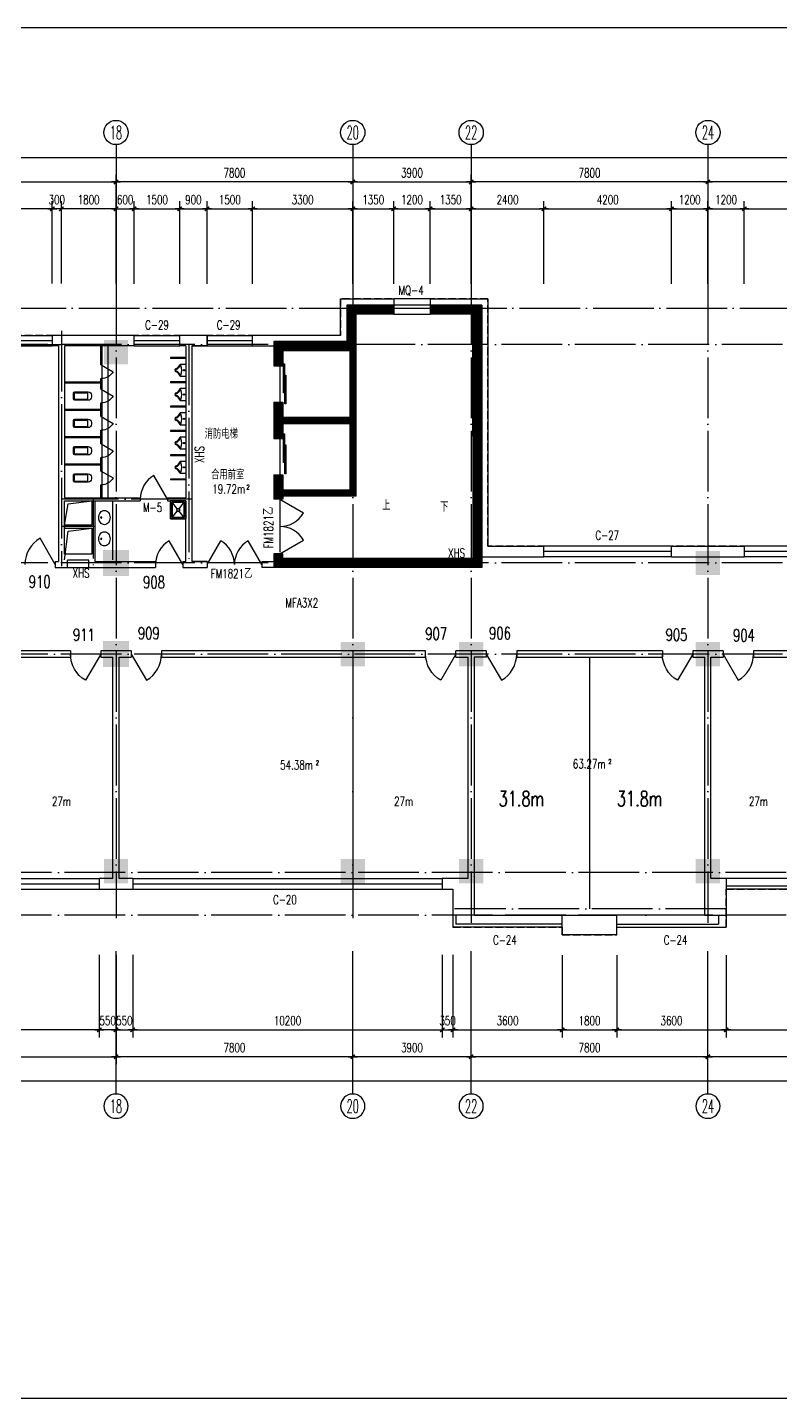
# Model space of a CAD drawing. Extents: x 816818 to 2098601, y 59070 to 390605.
# Drawn here: x 883718 to 908530, y 59070 to 104248 of the extents above; entities that cross this region are included whole.
import ezdxf
from ezdxf.enums import TextEntityAlignment as Align

# ---------------------------------------------------------------- set-up
doc = ezdxf.new("R2010")
doc.units = 0
doc.header["$LTSCALE"] = 1000
doc.header["$MEASUREMENT"] = 0
for name, pattern in [('CONTINOUS', [0]), ('DASH', [0.35, 0.25, -0.1]), ('DOTE', [2.42, 2, -0.2, 0.02, -0.2])]:
    doc.linetypes.add(name, pattern=pattern)
doc.layers.get('0').update_dxf_attribs({"linetype": 'CONTINUOUS'})
doc.layers.get('DEFPOINTS').update_dxf_attribs({"linetype": 'CONTINUOUS'})
for name, color, linetype in [('AXIS', 3, 'CONTINUOUS'), ('AXIS_TEXT', 7, 'CONTINUOUS'), ('COLUMN', 7, 'CONTINUOUS'), ('DOTE', 1, 'DOTE'), ('FILL', 21, 'CONTINUOUS'), ('LVTRY', 253, 'CONTINUOUS'), ('LVTRY_WINDOW', 7, 'CONTINUOUS'), ('MCB', 30, 'CONTINUOUS'), ('PUB_TEXT', 7, 'CONTINUOUS'), ('WALL', 255, 'CONTINUOUS'), ('WINDOW', 2, 'CONTINUOUS'), ('WINDOW_TEXT', 7, 'CONTINUOUS'), ('和面积', 6, 'DASH')]:
    doc.layers.add(name, color=color, linetype=linetype)
doc.styles.add('_HZTXT', font='romans.shx', dxfattribs={"width": 0.7, "bigfont": 'z.shx'})
doc.styles.add('COMPLEX', font='COMPLEX')
doc.styles.add('DIM_FONT', font='SIMPLEX.shx', dxfattribs={"width": 0.7})
doc.styles.add('SIMPLEX', font='SIMPLEX.SHX')
doc.styles.add('Z', font='romans', dxfattribs={"width": 0.8, "bigfont": 'z'})
doc.dimstyles.new('AXIS', dxfattribs={"dimtxt": 300, "dimasz": 1, "dimexe": 250, "dimexo": 300, "dimgap": 150, "dimtad": 1, "dimdec": 0, "dimzin": 0, "dimdsep": 46, "dimtxsty": 'DIM_FONT', "dimblk": '_DIMX', "dimcen": 2.5, "dimse1": 1, "dimse2": 1, "dimclrt": 7, "dimadec": 0, "dimazin": 0, "dimtfac": 1, "dimtdec": 0, "dimtix": 1, "dimtmove": 2, "dimatfit": 3, "dimldrblk": '_DIMX', "dimfxl": 1, "dimarcsym": 0})
doc.dimstyles.new('DIMA', dxfattribs={"dimtxt": 300, "dimasz": 1, "dimexe": 250, "dimexo": 300, "dimgap": 150, "dimtad": 1, "dimdec": 0, "dimzin": 0, "dimdsep": 46, "dimtxsty": 'DIM_FONT', "dimblk": '_DIMX', "dimcen": 2.5, "dimse1": 1, "dimclrt": 7, "dimadec": 0, "dimazin": 0, "dimtfac": 1, "dimtdec": 0, "dimtix": 1, "dimtmove": 2, "dimatfit": 3, "dimldrblk": '_DIMX', "dimfxl": 1, "dimarcsym": 0})
doc.dimstyles.new('DIMN', dxfattribs={"dimtxt": 300, "dimasz": 1, "dimexe": 250, "dimexo": 300, "dimgap": 150, "dimtad": 1, "dimdec": 0, "dimzin": 0, "dimdsep": 46, "dimtxsty": 'DIM_FONT', "dimblk": '_DIMX', "dimcen": 2.5, "dimclrt": 7, "dimadec": 0, "dimazin": 0, "dimtfac": 1, "dimtdec": 0, "dimtix": 1, "dimtmove": 2, "dimatfit": 3, "dimldrblk": '_DIMX', "dimfxl": 1, "dimarcsym": 0})

# ---------------------------------------------------------------- blocks, each defined once
blk = doc.blocks.new('_WBLK')
for p, q in [((-0.5, 0.5), (0.5, 0.5)), ((-0.5, 0), (0.5, 0)), ((-0.5, -0.5), (0.5, -0.5))]:
    blk.add_line(p, q)
at = {"layer": 'WINDOW_TEXT', "style": 'SIMPLEX', "flags": 9}
blk.add_attdef('A', text='', height=1, dxfattribs=at).set_placement((0, 1.5), align=Align.MIDDLE)
blk = doc.blocks.new('_DBLK')
blk.add_line((-0.5, 0), (0, -0.866))
blk.add_arc((-0.5, 0), 1, 300, 0)
at = {"layer": 'WINDOW_TEXT', "style": 'SIMPLEX', "flags": 9}
blk.add_attdef('A', text='', height=1, dxfattribs=at).set_placement((0, 1.5), align=Align.MIDDLE)
blk = doc.blocks.new('_AXISO')
blk.add_circle((0, 0), 0.5)
at = {"layer": 'AXIS_TEXT', "style": 'COMPLEX', "width": 1.041667}
blk.add_attdef('A', text='', height=0.56, dxfattribs=at).set_placement((-0.25, -0.28), (0.25, -0.28), align=Align.FIT)
blk = doc.blocks.new('_DIMX')
blk.add_line((-150, 0), (150, 0))
at = {"const_width": 50}
blk.add_lwpolyline([(-70, -70), (70, 70)], dxfattribs=at)
blk = doc.blocks.new('*D660')
at = {"layer": 'AXIS', "color": 0, "lineweight": -2}
blk.add_line((913935, 99156), (906137, 99156), dxfattribs=at)
at = {"layer": 'DEFPOINTS', "color": 0}
for p in [(906136, 99156), (906136, 95682), (913936, 95682)]:
    blk.add_point(p, dxfattribs=at)
at = {"layer": 'AXIS', "color": 0, "lineweight": -2, "rotation": 180}
blk.add_blockref('_DIMX', (906136, 99156), dxfattribs=at)
at = {"layer": 'AXIS', "color": 0, "lineweight": -2}
blk.add_blockref('_DIMX', (913936, 99156), dxfattribs=at)
at = {"layer": 'AXIS', "color": 7, "insert": (910036, 99456), "char_height": 300, "attachment_point": 5, "style": 'DIM_FONT'}
blk.add_mtext('7800', dxfattribs=at)
blk = doc.blocks.new('*D661')
at = {"layer": 'AXIS', "color": 0, "lineweight": -2}
blk.add_line((906135, 99156), (898337, 99156), dxfattribs=at)
at = {"layer": 'DEFPOINTS', "color": 0}
for p in [(898336, 99156), (898336, 95682), (906136, 95682)]:
    blk.add_point(p, dxfattribs=at)
at = {"layer": 'AXIS', "color": 0, "lineweight": -2, "rotation": 180}
blk.add_blockref('_DIMX', (898336, 99156), dxfattribs=at)
at = {"layer": 'AXIS', "color": 0, "lineweight": -2}
blk.add_blockref('_DIMX', (906136, 99156), dxfattribs=at)
at = {"layer": 'AXIS', "color": 7, "insert": (902236, 99456), "char_height": 300, "attachment_point": 5, "style": 'DIM_FONT'}
blk.add_mtext('7800', dxfattribs=at)
blk = doc.blocks.new('*D662')
at = {"layer": 'AXIS', "color": 0, "lineweight": -2}
blk.add_line((894435, 99156), (886637, 99156), dxfattribs=at)
at = {"layer": 'DEFPOINTS', "color": 0}
for p in [(886636, 99156), (886636, 95682), (894436, 95682)]:
    blk.add_point(p, dxfattribs=at)
at = {"layer": 'AXIS', "color": 0, "lineweight": -2, "rotation": 180}
blk.add_blockref('_DIMX', (886636, 99156), dxfattribs=at)
at = {"layer": 'AXIS', "color": 0, "lineweight": -2}
blk.add_blockref('_DIMX', (894436, 99156), dxfattribs=at)
at = {"layer": 'AXIS', "color": 7, "insert": (890536, 99456), "char_height": 300, "attachment_point": 5, "style": 'DIM_FONT'}
blk.add_mtext('7800', dxfattribs=at)
blk = doc.blocks.new('*D670')
at = {"layer": 'AXIS', "color": 0, "lineweight": -2}
for p, q in [((826086, 95982), (826086, 100206)), ((922585, 99956), (826087, 99956)), ((922586, 95982), (922586, 100206))]:
    blk.add_line(p, q, dxfattribs=at)
at = {"layer": 'DEFPOINTS', "color": 0}
for p in [(826086, 99956), (826086, 95682), (922586, 95682)]:
    blk.add_point(p, dxfattribs=at)
at = {"layer": 'AXIS', "color": 0, "lineweight": -2, "rotation": 180}
blk.add_blockref('_DIMX', (826086, 99956), dxfattribs=at)
at = {"layer": 'AXIS', "color": 0, "lineweight": -2}
blk.add_blockref('_DIMX', (922586, 99956), dxfattribs=at)
at = {"layer": 'AXIS', "color": 7, "insert": (874336, 100256), "char_height": 300, "attachment_point": 5, "style": 'DIM_FONT'}
blk.add_mtext('96500', dxfattribs=at)
blk = doc.blocks.new('*D690')
at = {"layer": 'AXIS', "color": 0, "lineweight": -2}
for p, q in [((884836, 95805), (884836, 98520)), ((886636, 95805), (886636, 98520)), ((886635, 98270), (884837, 98270))]:
    blk.add_line(p, q, dxfattribs=at)
at = {"layer": 'DEFPOINTS', "color": 0}
for p in [(884836, 98270), (884836, 95505), (886636, 95505)]:
    blk.add_point(p, dxfattribs=at)
at = {"layer": 'AXIS', "color": 0, "lineweight": -2, "rotation": 180}
blk.add_blockref('_DIMX', (884836, 98270), dxfattribs=at)
at = {"layer": 'AXIS', "color": 0, "lineweight": -2}
blk.add_blockref('_DIMX', (886636, 98270), dxfattribs=at)
at = {"layer": 'AXIS', "color": 7, "insert": (885736, 98570), "char_height": 300, "attachment_point": 5, "style": 'DIM_FONT'}
blk.add_mtext('1800', dxfattribs=at)
blk = doc.blocks.new('*D707')
at = {"layer": 'AXIS', "color": 0, "lineweight": -2}
for p, q in [((886635, 98270), (886634, 98270)), ((886636, 98270), (887236, 98270)), ((887237, 98270), (887238, 98270))]:
    blk.add_line(p, q, dxfattribs=at)
at = {"layer": 'DEFPOINTS', "color": 0}
for p in [(887236, 98270), (886636, 95505), (887236, 95505)]:
    blk.add_point(p, dxfattribs=at)
at = {"layer": 'AXIS', "color": 0, "lineweight": -2}
blk.add_blockref('_DIMX', (886636, 98270), dxfattribs=at)
at = {"layer": 'AXIS', "color": 0, "lineweight": -2, "rotation": 180}
blk.add_blockref('_DIMX', (887236, 98270), dxfattribs=at)
at = {"layer": 'AXIS', "color": 7, "insert": (886936, 98570), "char_height": 300, "attachment_point": 5, "style": 'DIM_FONT'}
blk.add_mtext('600', dxfattribs=at)
blk = doc.blocks.new('*D709')
at = {"layer": 'AXIS', "color": 0, "lineweight": -2}
for p, q in [((884536, 95805), (884536, 98520)), ((884836, 95805), (884836, 98520)), ((884535, 98270), (884534, 98270)), ((884836, 98270), (884536, 98270)), ((884837, 98270), (884838, 98270))]:
    blk.add_line(p, q, dxfattribs=at)
at = {"layer": 'DEFPOINTS', "color": 0}
for p in [(884536, 98270), (884536, 95505), (884836, 95505)]:
    blk.add_point(p, dxfattribs=at)
at = {"layer": 'AXIS', "color": 0, "lineweight": -2}
blk.add_blockref('_DIMX', (884536, 98270), dxfattribs=at)
at = {"layer": 'AXIS', "color": 0, "lineweight": -2, "rotation": 180}
blk.add_blockref('_DIMX', (884836, 98270), dxfattribs=at)
at = {"layer": 'AXIS', "color": 7, "insert": (884686, 98570), "char_height": 300, "attachment_point": 5, "style": 'DIM_FONT'}
blk.add_mtext('300', dxfattribs=at)
blk = doc.blocks.new('*D710')
at = {"layer": 'AXIS', "color": 0, "lineweight": -2}
for p, q in [((880636, 95805), (880636, 98520)), ((884536, 95805), (884536, 98520)), ((884535, 98270), (880637, 98270))]:
    blk.add_line(p, q, dxfattribs=at)
at = {"layer": 'DEFPOINTS', "color": 0}
for p in [(880636, 98270), (880636, 95505), (884536, 95505)]:
    blk.add_point(p, dxfattribs=at)
at = {"layer": 'AXIS', "color": 0, "lineweight": -2, "rotation": 180}
blk.add_blockref('_DIMX', (880636, 98270), dxfattribs=at)
at = {"layer": 'AXIS', "color": 0, "lineweight": -2}
blk.add_blockref('_DIMX', (884536, 98270), dxfattribs=at)
at = {"layer": 'AXIS', "color": 7, "insert": (882586, 98570), "char_height": 300, "attachment_point": 5, "style": 'DIM_FONT'}
blk.add_mtext('3900', dxfattribs=at)
blk = doc.blocks.new('*D747')
at = {"layer": 'AXIS', "color": 0, "lineweight": -2}
blk.add_line((913935, 70333), (906137, 70333), dxfattribs=at)
at = {"layer": 'DEFPOINTS', "color": 0}
for p in [(906136, 73807), (913936, 73807), (906136, 70333)]:
    blk.add_point(p, dxfattribs=at)
at = {"layer": 'AXIS', "color": 0, "lineweight": -2, "rotation": 180}
blk.add_blockref('_DIMX', (906136, 70333), dxfattribs=at)
at = {"layer": 'AXIS', "color": 0, "lineweight": -2}
blk.add_blockref('_DIMX', (913936, 70333), dxfattribs=at)
at = {"layer": 'AXIS', "color": 7, "insert": (910036, 70633), "char_height": 300, "attachment_point": 5, "style": 'DIM_FONT'}
blk.add_mtext('7800', dxfattribs=at)
blk = doc.blocks.new('*D748')
at = {"layer": 'AXIS', "color": 0, "lineweight": -2}
blk.add_line((906135, 70333), (898337, 70333), dxfattribs=at)
at = {"layer": 'DEFPOINTS', "color": 0}
for p in [(898336, 73807), (906136, 73807), (898336, 70333)]:
    blk.add_point(p, dxfattribs=at)
at = {"layer": 'AXIS', "color": 0, "lineweight": -2, "rotation": 180}
blk.add_blockref('_DIMX', (898336, 70333), dxfattribs=at)
at = {"layer": 'AXIS', "color": 0, "lineweight": -2}
blk.add_blockref('_DIMX', (906136, 70333), dxfattribs=at)
at = {"layer": 'AXIS', "color": 7, "insert": (902236, 70633), "char_height": 300, "attachment_point": 5, "style": 'DIM_FONT'}
blk.add_mtext('7800', dxfattribs=at)
blk = doc.blocks.new('*D749')
at = {"layer": 'AXIS', "color": 0, "lineweight": -2}
blk.add_line((898335, 70333), (894437, 70333), dxfattribs=at)
at = {"layer": 'DEFPOINTS', "color": 0}
for p in [(894436, 73807), (898336, 73807), (894436, 70333)]:
    blk.add_point(p, dxfattribs=at)
at = {"layer": 'AXIS', "color": 0, "lineweight": -2, "rotation": 180}
blk.add_blockref('_DIMX', (894436, 70333), dxfattribs=at)
at = {"layer": 'AXIS', "color": 0, "lineweight": -2}
blk.add_blockref('_DIMX', (898336, 70333), dxfattribs=at)
at = {"layer": 'AXIS', "color": 7, "insert": (896386, 70633), "char_height": 300, "attachment_point": 5, "style": 'DIM_FONT'}
blk.add_mtext('3900', dxfattribs=at)
blk = doc.blocks.new('*D750')
at = {"layer": 'AXIS', "color": 0, "lineweight": -2}
blk.add_line((894435, 70333), (886637, 70333), dxfattribs=at)
at = {"layer": 'DEFPOINTS', "color": 0}
for p in [(886636, 73807), (894436, 73807), (886636, 70333)]:
    blk.add_point(p, dxfattribs=at)
at = {"layer": 'AXIS', "color": 0, "lineweight": -2, "rotation": 180}
blk.add_blockref('_DIMX', (886636, 70333), dxfattribs=at)
at = {"layer": 'AXIS', "color": 0, "lineweight": -2}
blk.add_blockref('_DIMX', (894436, 70333), dxfattribs=at)
at = {"layer": 'AXIS', "color": 7, "insert": (890536, 70633), "char_height": 300, "attachment_point": 5, "style": 'DIM_FONT'}
blk.add_mtext('7800', dxfattribs=at)
blk = doc.blocks.new('*D758')
at = {"layer": 'AXIS', "color": 0, "lineweight": -2}
for p, q in [((825936, 73507), (825936, 69283)), ((922586, 73507), (922586, 69283)), ((922585, 69533), (825937, 69533))]:
    blk.add_line(p, q, dxfattribs=at)
at = {"layer": 'DEFPOINTS', "color": 0}
for p in [(825936, 73807), (922586, 73807), (825936, 69533)]:
    blk.add_point(p, dxfattribs=at)
at = {"layer": 'AXIS', "color": 0, "lineweight": -2, "rotation": 180}
blk.add_blockref('_DIMX', (825936, 69533), dxfattribs=at)
at = {"layer": 'AXIS', "color": 0, "lineweight": -2}
blk.add_blockref('_DIMX', (922586, 69533), dxfattribs=at)
at = {"layer": 'AXIS', "color": 7, "insert": (874261, 69833), "char_height": 300, "attachment_point": 5, "style": 'DIM_FONT'}
blk.add_mtext('96650', dxfattribs=at)
blk = doc.blocks.new('*D770')
at = {"layer": 'AXIS', "color": 0, "lineweight": -2}
for p, q in [((878836, 73507), (878836, 70083)), ((886636, 73507), (886636, 70083)), ((878837, 70333), (886635, 70333))]:
    blk.add_line(p, q, dxfattribs=at)
at = {"layer": 'DEFPOINTS', "color": 0}
for p in [(878836, 73807), (886636, 73807), (886636, 70333)]:
    blk.add_point(p, dxfattribs=at)
at = {"layer": 'AXIS', "color": 0, "lineweight": -2, "rotation": 180}
blk.add_blockref('_DIMX', (878836, 70333), dxfattribs=at)
at = {"layer": 'AXIS', "color": 0, "lineweight": -2}
blk.add_blockref('_DIMX', (886636, 70333), dxfattribs=at)
at = {"layer": 'AXIS', "color": 7, "insert": (882736, 70633), "char_height": 300, "attachment_point": 5, "style": 'DIM_FONT'}
blk.add_mtext('7800', dxfattribs=at)
blk = doc.blocks.new('*D771')
at = {"layer": 'AXIS', "color": 0, "lineweight": -2}
for p, q in [((886086, 73685), (886086, 70969)), ((886636, 73685), (886636, 70969)), ((886085, 71219), (886084, 71219)), ((886636, 71219), (886086, 71219)), ((886637, 71219), (886638, 71219))]:
    blk.add_line(p, q, dxfattribs=at)
at = {"layer": 'DEFPOINTS', "color": 0}
for p in [(886086, 73985), (886636, 73985), (886086, 71219)]:
    blk.add_point(p, dxfattribs=at)
at = {"layer": 'AXIS', "color": 0, "lineweight": -2}
blk.add_blockref('_DIMX', (886086, 71219), dxfattribs=at)
at = {"layer": 'AXIS', "color": 0, "lineweight": -2, "rotation": 180}
blk.add_blockref('_DIMX', (886636, 71219), dxfattribs=at)
at = {"layer": 'AXIS', "color": 7, "insert": (886361, 71519), "char_height": 300, "attachment_point": 5, "style": 'DIM_FONT'}
blk.add_mtext('550', dxfattribs=at)
blk = doc.blocks.new('*D773')
at = {"layer": 'AXIS', "color": 0, "lineweight": -2}
for p, q in [((897386, 73685), (897386, 70969)), ((897736, 73685), (897736, 70969)), ((897385, 71219), (897384, 71219)), ((897386, 71219), (897736, 71219)), ((897737, 71219), (897738, 71219))]:
    blk.add_line(p, q, dxfattribs=at)
at = {"layer": 'DEFPOINTS', "color": 0}
for p in [(897386, 73985), (897736, 73985), (897736, 71219)]:
    blk.add_point(p, dxfattribs=at)
at = {"layer": 'AXIS', "color": 0, "lineweight": -2}
blk.add_blockref('_DIMX', (897386, 71219), dxfattribs=at)
at = {"layer": 'AXIS', "color": 0, "lineweight": -2, "rotation": 180}
blk.add_blockref('_DIMX', (897736, 71219), dxfattribs=at)
at = {"layer": 'AXIS', "color": 7, "insert": (897561, 71519), "char_height": 300, "attachment_point": 5, "style": 'DIM_FONT'}
blk.add_mtext('350', dxfattribs=at)
blk = doc.blocks.new('*D780')
at = {"layer": 'AXIS', "color": 0, "lineweight": -2}
for p, q in [((887186, 73685), (887186, 70969)), ((886635, 71219), (886634, 71219)), ((886636, 71219), (887186, 71219)), ((887187, 71219), (887188, 71219))]:
    blk.add_line(p, q, dxfattribs=at)
at = {"layer": 'DEFPOINTS', "color": 0}
for p in [(886636, 73985), (887186, 73985), (887186, 71219)]:
    blk.add_point(p, dxfattribs=at)
at = {"layer": 'AXIS', "color": 0, "lineweight": -2}
blk.add_blockref('_DIMX', (886636, 71219), dxfattribs=at)
at = {"layer": 'AXIS', "color": 0, "lineweight": -2, "rotation": 180}
blk.add_blockref('_DIMX', (887186, 71219), dxfattribs=at)
at = {"layer": 'AXIS', "color": 7, "insert": (886911, 71519), "char_height": 300, "attachment_point": 5, "style": 'DIM_FONT'}
blk.add_mtext('550', dxfattribs=at)
blk = doc.blocks.new('*D782')
at = {"layer": 'AXIS', "color": 0, "lineweight": -2}
for p, q in [((879386, 73685), (879386, 70969)), ((886086, 73685), (886086, 70969)), ((886085, 71219), (879387, 71219))]:
    blk.add_line(p, q, dxfattribs=at)
at = {"layer": 'DEFPOINTS', "color": 0}
for p in [(879386, 73985), (886086, 73985), (879386, 71219)]:
    blk.add_point(p, dxfattribs=at)
at = {"layer": 'AXIS', "color": 0, "lineweight": -2, "rotation": 180}
blk.add_blockref('_DIMX', (879386, 71219), dxfattribs=at)
at = {"layer": 'AXIS', "color": 0, "lineweight": -2}
blk.add_blockref('_DIMX', (886086, 71219), dxfattribs=at)
at = {"layer": 'AXIS', "color": 7, "insert": (882736, 71519), "char_height": 300, "attachment_point": 5, "style": 'DIM_FONT'}
blk.add_mtext('6700', dxfattribs=at)
blk = doc.blocks.new('_FZH')
blk.add_solid([(-0.5, -0.5), (0.5, -0.5), (-0.5, 0.5), (0.5, 0.5)])
blk = doc.blocks.new('_LV12')
for p, q in [((-250, -50), (-39, -219)), ((-250, -450), (-39, -281)), ((39, -219), (250, -50)), ((39, -281), (250, -450))]:
    blk.add_line(p, q)
for points in [[(300, -500), (300, 0), (-300, 0), (-300, -500)], [(250, -450), (250, -50), (-250, -50), (-250, -450)]]:
    blk.add_lwpolyline(points, close=True)
blk.add_circle((0, -250), 50)
blk = doc.blocks.new('M_B14FAZ')
for p, q in [((-0.5, 0.5), (0.5, 0.5)), ((0.5, 0.021), (-0.5, 0.021)), ((-0.5, -0.5), (0.5, -0.5))]:
    blk.add_line(p, q)
blk = doc.blocks.new('_LIFTD')
for points in [[(-0.548, -0.602), (-0.548, -0.774), (0.241, -0.774), (0.241, -0.602), (-0.548, -0.602)], [(-0.241, -0.784), (-0.241, -0.955), (0.548, -0.955), (0.548, -0.784), (-0.241, -0.784)]]:
    blk.add_lwpolyline(points)
blk = doc.blocks.new('_DBLK1')
for p, q in [((-0.5, 0), (-0.25, -0.433)), ((0.5, 0), (0.25, -0.433))]:
    blk.add_line(p, q)
for centre, start, end in [((-0.5, 0), 300, 0), ((0.5, 0), 180, 240)]:
    blk.add_arc(centre, 0.5, start, end)
at = {"layer": 'WINDOW_TEXT', "style": 'SIMPLEX', "flags": 9}
blk.add_attdef('A', text='', height=1, dxfattribs=at).set_placement((0, 1.5), align=Align.MIDDLE)
blk = doc.blocks.new('_LV4')
blk.add_lwpolyline([(0, -520, 0.078966), (92, -505, 0.088152), (166, -466, 0.105269), (218, -403, 0.121685), (235, -335, 0.121685), (218, -267, 0.105269), (166, -204, 0.088152), (92, -165, 0.078966), (0, -150, 0.078966), (-92, -165, 0.088152), (-166, -204, 0.105269), (-218, -267, 0.121685), (-235, -335, 0.121685), (-218, -403, 0.105269), (-166, -466, 0.088152), (-92, -505, 0.078966)], format="xyb", close=True)
blk.add_circle((0, -230), 20)
blk = doc.blocks.new('_LV6')
for p, q in [((-140, -340), (-140, -780)), ((-110, -340), (-110, -770)), ((100, -300), (-100, -300)), ((100, -330), (-100, -330)), ((110, -770), (110, -340)), ((140, -780), (140, -340)), ((140, -770), (-140, -770)), ((-30, -890), (30, -890))]:
    blk.add_line(p, q)
for centre, radius, start, end in [((-100, -340), 40, 90, 180), ((-100, -340), 10, 90, 180), ((100, -340), 40, 0, 90), ((100, -340), 10, 0, 90), ((-30, -780), 110, 180, 270), ((30, -780), 110, 270, 0)]:
    blk.add_arc(centre, radius, start, end)
blk = doc.blocks.new('_LV8')
for p, q in [((-205, 0), (205, 0)), ((-205, -191), (-205, 0)), ((205, 0), (205, -191))]:
    blk.add_line(p, q)
blk.add_circle((0, -60), 20)
for centre, radius, start, end in [((-243, -391), 203, 19.2639, 79.2894), ((-152, -175), 10, 114.1084, 248.1394), ((5, -526), 395, 66.6675, 114.1084), ((-243, -401), 233, 19.2639, 68.1394), ((0, -306), 54, 199.2639, 269.7777), ((0, -316), 24, 199.2639, 269.4998), ((0, -306), 54, 270.2223, 340.7361), ((0, -316), 24, 270.5002, 340.7361), ((243, -401), 233, 110.4941, 160.7361), ((243, -391), 203, 100.7106, 160.7361), ((158, -173), 10, 290.4941, 66.6675)]:
    blk.add_arc(centre, radius, start, end)

msp = doc.modelspace()

# ---------------------------------------------------------------- linework, layer by layer
at = {"layer": 'AXIS'}
for p, q in [((886636.2, 100385.3), (886636.2, 95681.8)), ((894436.2, 100385.3), (894436.2, 95681.8)), ((898336.2, 100385.3), (898336.2, 95681.8)), ((906136.2, 100385.3), (906136.2, 95681.8)), ((886636.2, 69104), (886636.2, 73807.4)), ((894436.2, 69104), (894436.2, 73807.4)), ((898336.2, 69104), (898336.2, 73807.4)), ((906136.2, 69104), (906136.2, 73807.4))]:
    msp.add_line(p, q, dxfattribs=at)
at = {"layer": 'DOTE'}
for p, q in [((886636.1, 98214.9), (886636.1, 74897.2)), ((894436.1, 98214.9), (894436.1, 74897.2)), ((898336.1, 98214.9), (898336.1, 74747.2)), ((906136.1, 98214.9), (906136.1, 74747.2)), ((824912.9, 95001.7), (925532.9, 95001.7)), ((884836.1, 94251.7), (884836.1, 86501.7)), ((863836.1, 93801.7), (884836.1, 93801.7)), ((925532.9, 93801.7), (874336.1, 93801.7)), ((889036.1, 93801.7), (889036.1, 86601.7)), ((892036.1, 93801.7), (892036.1, 86601.7)), ((892036.1, 93801.7), (892036.1, 86601.7)), ((894436.1, 91301.7), (892036.1, 91301.7)), ((889136.1, 88701.7), (884836.1, 88701.7)), ((885886.1, 88751.7), (885886.1, 86501.7)), ((894436.1, 88901.7), (892036.1, 88901.7)), ((885936.1, 87801.7), (884836.1, 87801.7)), ((925532.9, 86601.7), (874336.1, 86601.7)), ((925532.9, 83601.7), (874336.1, 83601.7)), ((923236.1, 76401.7), (874849.3, 76401.7)), ((923236.1, 75001.7), (841936.1, 75001.7)), ((906735.9, 75201.7), (897786.1, 75201.7))]:
    msp.add_line(p, q, dxfattribs=at)
at = {"layer": 'FILL'}
for points, const_width in [([(892036.1, 93751.7), (894386.1, 93751.7), (894386.1, 94951.7), (895786.1, 94951.7)], 300), ([(896986.1, 94951.7), (898536.1, 94951.7), (898536.1, 86451.7)], 300), ([(891986.1, 93901.7), (891986.1, 93101.7)], 300), ([(894436.1, 93801.7), (894436.1, 88901.7), (892036.1, 88901.7)], 200), ([(891986.1, 91901.7), (891986.1, 90701.7)], 300), ([(894436.1, 91301.7), (892036.1, 91301.7)], 200), ([(891986.1, 89501.7), (891986.1, 88701.7)], 300), ([(891986.1, 86901.7), (891986.1, 86451.7)], 300), ([(898686.1, 86601.7), (891986.1, 86601.7)], 300)]:
    msp.add_lwpolyline(points, dxfattribs=dict(at, const_width=const_width))
at = {"layer": 'LVTRY'}
for p, q in [((886136.1, 93126.7), (886136.1, 93751.7)), ((886166.1, 93126.7), (886166.1, 93751.7)), ((886166.1, 93751.7), (886166.1, 88751.7)), ((886366.1, 93751.7), (886366.1, 88751.7)), ((886136.1, 93126.7), (886166.1, 93126.7)), ((888936.1, 93366.7), (888436.1, 93366.7)), ((888436.1, 93366.7), (888436.1, 93336.7)), ((888936.1, 93336.7), (888436.1, 93336.7)), ((886136.1, 92676.7), (886166.1, 92676.7)), ((886136.1, 92566.7), (886136.1, 92676.7)), ((886166.1, 92326.7), (886166.1, 92676.7)), ((884936.1, 92566.7), (886136.1, 92566.7)), ((884936.1, 92536.7), (886136.1, 92536.7)), ((886136.1, 92326.7), (886136.1, 92536.7)), ((886136.1, 92326.7), (886166.1, 92326.7)), ((888936.1, 92566.7), (888436.1, 92566.7)), ((888436.1, 92566.7), (888436.1, 92536.7)), ((888936.1, 92536.7), (888436.1, 92536.7)), ((886136.1, 91666.7), (886136.1, 91876.7)), ((886136.1, 91876.7), (886166.1, 91876.7)), ((886166.1, 91426.7), (886166.1, 91876.7)), ((888936.1, 91766.7), (888436.1, 91766.7)), ((888436.1, 91766.7), (888436.1, 91736.7)), ((888936.1, 91736.7), (888436.1, 91736.7)), ((884936.1, 91666.7), (886136.1, 91666.7)), ((884936.1, 91636.7), (886136.1, 91636.7)), ((886136.1, 91426.7), (886136.1, 91636.7)), ((886136.1, 91426.7), (886166.1, 91426.7)), ((886136.1, 90766.7), (886136.1, 90976.7)), ((886136.1, 90976.7), (886166.1, 90976.7)), ((886166.1, 90766.7), (886166.1, 90976.7)), ((886166.1, 90526.7), (886166.1, 90976.7)), ((888936.1, 90966.7), (888436.1, 90966.7)), ((888436.1, 90966.7), (888436.1, 90936.7)), ((888936.1, 90936.7), (888436.1, 90936.7)), ((884936.1, 90766.7), (886136.1, 90766.7)), ((884936.1, 90736.7), (886136.1, 90736.7)), ((886136.1, 90526.7), (886136.1, 90736.7)), ((886136.1, 90526.7), (886166.1, 90526.7)), ((886136.1, 89866.7), (886136.1, 90076.7)), ((886136.1, 90076.7), (886166.1, 90076.7)), ((886166.1, 89866.7), (886166.1, 90076.7)), ((886166.1, 89626.7), (886166.1, 90076.7)), ((888936.1, 90166.7), (888436.1, 90166.7)), ((888436.1, 90166.7), (888436.1, 90136.7)), ((888936.1, 90136.7), (888436.1, 90136.7)), ((884936.1, 89866.7), (886136.1, 89866.7)), ((884936.1, 89836.7), (886136.1, 89836.7)), ((886136.1, 89626.7), (886136.1, 89836.7)), ((886136.1, 89626.7), (886166.1, 89626.7)), ((886136.1, 88751.7), (886136.1, 89176.7)), ((886136.1, 89176.7), (886166.1, 89176.7)), ((886166.1, 88751.7), (886166.1, 89176.7)), ((888936.1, 89366.7), (888436.1, 89366.7)), ((888436.1, 89366.7), (888436.1, 89336.7)), ((888936.1, 89336.7), (888436.1, 89336.7)), ((886536.1, 86701.7), (886536.1, 88651.7))]:
    msp.add_line(p, q, dxfattribs=at)
for points in [[(884936.1, 87851.7), (885060.9, 88554), (885836.1, 88651.7)], [(884936.1, 86701.7), (885060.9, 87654), (885836.1, 87751.7)]]:
    msp.add_lwpolyline(points, dxfattribs=at)
at = {"layer": 'MCB'}
for p, q in [((894436.1, 83601.7), (894436.1, 76401.7)), ((902236.1, 83501.7), (902236.1, 75201.7))]:
    msp.add_line(p, q, dxfattribs=at)
msp.add_lwpolyline([(816818, 104247.6), (933587.8, 104247.6), (933587.8, 59069.6), (816818, 59069.6)], close=True, dxfattribs=at)
at = {"layer": 'WALL'}
for p, q in [((894036.1, 95301.7), (895786.1, 95301.7)), ((894036.1, 94101.7), (894036.1, 95301.7)), ((894236.1, 95101.2), (894236.1, 93902.2)), ((895786.1, 95101.7), (894236.6, 95101.7)), ((896986.1, 95301.7), (898886.2, 95301.7)), ((898686.2, 95101.7), (896986.1, 95101.7)), ((898686.2, 95101.7), (898686.2, 86452.2)), ((898886.2, 95301.7), (898886.2, 87151.7)), ((894536.1, 94801.2), (894536.1, 88801.7)), ((895786.1, 94801.7), (894536.6, 94801.7)), ((898385.7, 94801.7), (896986.1, 94801.7)), ((898385.7, 94801.7), (898386.2, 86751.7)), ((887236.1, 94101.7), (884536.1, 94101.7)), ((887236.1, 93751.7), (887236.1, 94101.7)), ((888736.1, 93751.7), (888736.1, 94101.7)), ((889636.1, 94101.7), (888736.1, 94101.7)), ((889636.1, 93751.7), (889636.1, 94101.7)), ((889636.1, 94101.7), (889636.1, 93751.7)), ((893986.1, 94101.7), (891136.1, 94101.7)), ((894036.1, 94101.7), (891136.1, 94101.7)), ((891136.1, 93751.7), (891136.1, 94101.7)), ((884736.1, 93751.7), (884536.1, 93751.7)), ((884736.1, 93751.7), (884736.1, 86651.7)), ((884936.1, 93751.7), (884936.1, 88751.7)), ((887236.1, 93751.7), (884936.1, 93751.7)), ((888936.1, 93751.7), (888736.1, 93751.7)), ((888936.1, 93751.7), (888936.1, 88751.7)), ((889136.1, 93751.7), (889136.1, 86651.7)), ((889636.1, 93751.7), (889136.1, 93751.7)), ((889136.1, 93751.7), (889636.1, 93751.7)), ((889136.1, 93701.7), (889136.1, 86701.7)), ((891136.1, 93751.7), (891836.1, 93751.7)), ((891836.1, 93901.2), (891836.1, 93101.7)), ((894235.6, 93901.7), (891836.6, 93901.7)), ((892136.1, 93601.7), (892136.1, 93101.7)), ((892136.1, 93601.7), (894336.1, 93601.7)), ((894336.1, 93601.7), (894336.1, 91401.7)), ((891836.1, 93101.7), (892136.1, 93101.7)), ((891836.1, 91901.7), (892136.1, 91901.7)), ((891836.1, 91901.7), (891836.1, 90701.7)), ((892136.1, 91901.7), (892136.1, 91401.7)), ((892136.1, 91401.7), (894336.1, 91401.7)), ((892136.1, 91201.7), (894336.1, 91201.7)), ((892136.1, 91201.7), (892136.1, 90701.7)), ((894336.1, 91201.7), (894336.1, 89001.7)), ((891836.1, 90701.7), (892136.1, 90701.7)), ((891836.1, 89501.7), (892136.1, 89501.7)), ((891836.1, 89501.7), (891836.1, 88701.7)), ((892136.1, 89501.7), (892136.1, 89001.7)), ((894336.1, 89001.7), (892136.1, 89001.7)), ((884936.1, 88751.7), (887436.1, 88751.7)), ((884936.1, 88651.7), (887436.1, 88651.7)), ((884936.1, 86891.7), (884936.1, 88651.7)), ((887436.1, 88751.7), (887436.1, 88651.7)), ((888336.1, 88751.7), (888936.1, 88751.7)), ((888336.1, 88751.7), (888336.1, 88651.7)), ((888336.1, 88651.7), (888936.1, 88651.7)), ((888936.1, 86651.7), (888936.1, 88651.7)), ((892136.1, 88701.7), (891836.1, 88701.7)), ((894536.1, 88801.7), (892136.1, 88801.7)), ((892136.1, 88801.7), (892136.1, 88701.7)), ((892136.1, 86901.7), (891836.1, 86901.7)), ((891836.1, 86901.7), (891836.1, 86451.7)), ((892136.1, 86751.7), (892136.1, 86901.7)), ((898386.2, 86751.7), (892136.1, 86751.7)), ((898688.2, 86801.7), (900736.1, 86801.7)), ((898886.2, 87151.7), (900736.1, 87151.7)), ((900736.1, 86801.7), (900736.1, 87151.7)), ((904936.1, 87151.7), (907336.1, 87151.7)), ((904936.1, 86801.7), (904936.1, 87151.7)), ((904936.1, 86801.7), (907336.1, 86801.7)), ((907336.1, 86801.7), (907336.1, 87151.7)), ((884636.1, 86651.7), (884736.1, 86651.7)), ((884636.1, 86651.7), (884636.1, 86451.7)), ((884636.1, 86451.7), (887936.1, 86451.7)), ((885036.4, 86451.7), (885036.4, 86691.7)), ((885736.4, 86691.7), (885036.4, 86691.7)), ((885736.4, 86451.7), (885736.4, 86691.7)), ((887936.1, 86651.7), (887936.1, 86451.7)), ((888836.1, 86651.7), (888936.1, 86651.7)), ((888836.1, 86651.7), (888836.1, 86451.7)), ((888836.1, 86451.7), (889636.1, 86451.7)), ((889136.1, 86651.7), (889636.1, 86651.7)), ((889636.1, 86651.7), (889136.1, 86651.7)), ((889636.1, 86651.7), (889636.1, 86451.7)), ((889636.1, 86651.7), (889636.1, 86501.7)), ((891436.1, 86651.7), (891436.1, 86451.7)), ((891436.1, 86651.7), (891836.1, 86651.7)), ((898685.7, 86451.7), (891436.1, 86451.7)), ((885136.1, 83701.7), (880336.1, 83701.7)), ((885136.1, 83701.7), (885136.1, 83501.7)), ((886136.1, 83701.7), (886136.1, 83501.7)), ((887136.1, 83701.7), (886136.1, 83701.7)), ((887136.1, 83701.7), (887136.1, 83501.7)), ((896836.1, 83701.7), (888136.1, 83701.7)), ((888136.1, 83701.7), (888136.1, 83501.7)), ((896836.1, 83501.7), (896836.1, 83701.7)), ((897836.1, 83501.7), (897836.1, 83701.7)), ((898836.1, 83701.7), (897836.1, 83701.7)), ((898836.1, 83701.7), (898836.1, 83501.7)), ((904636.1, 83701.7), (899836.1, 83701.7)), ((899836.1, 83701.7), (899836.1, 83501.7)), ((904636.1, 83701.7), (904636.1, 83501.7)), ((905636.1, 83701.7), (905636.1, 83501.7)), ((906636.1, 83701.7), (905636.1, 83701.7)), ((906636.1, 83701.7), (906636.1, 83501.7)), ((907636.1, 83701.7), (907636.1, 83501.7)), ((911636.1, 83701.7), (907636.1, 83701.7)), ((880336.1, 83501.7), (885136.1, 83501.7)), ((886136.1, 83501.7), (886536.1, 83501.7)), ((886536.1, 76201.7), (886536.1, 83501.7)), ((886736.1, 76201.7), (886736.1, 83501.7)), ((886736.1, 83501.7), (887136.1, 83501.7)), ((888136.1, 83501.7), (896836.1, 83501.7)), ((897836.1, 83501.7), (898236.1, 83501.7)), ((898236.1, 76201.7), (898236.1, 83501.7)), ((898436.1, 83501.7), (898436.1, 75001.7)), ((898836.1, 83501.7), (898436.1, 83501.7)), ((899836.1, 83501.7), (904636.1, 83501.7)), ((905636.1, 83501.7), (906036.1, 83501.7)), ((906036.1, 75001.7), (906036.1, 83501.7)), ((906236.1, 76201.7), (906236.1, 83501.7)), ((906236.1, 83501.7), (906636.1, 83501.7)), ((907636.1, 83501.7), (911636.1, 83501.7)), ((886536.1, 76201.7), (886086.1, 76201.7)), ((886086.1, 76201.7), (886086.1, 75851.7)), ((887186.1, 76201.7), (886736.1, 76201.7)), ((887186.1, 76201.7), (887186.1, 75851.7)), ((898236.1, 76201.7), (897386.1, 76201.7)), ((897386.1, 76201.7), (897386.1, 75851.7)), ((906736.1, 76201.7), (906236.1, 76201.7)), ((906736.1, 76201.7), (906735.9, 75001.7)), ((886086.1, 75851.7), (887186.1, 75851.7)), ((897386.1, 75851.7), (897736.1, 75851.7)), ((897736.1, 75851.7), (897736.1, 75001.7)), ((898436.1, 75001.7), (897735.9, 75001.7)), ((901336.1, 75001.7), (903136.1, 75001.7)), ((901336.1, 74351.7), (901336.1, 75001.7)), ((903136.1, 74351.7), (903136.1, 75001.7)), ((906036.1, 75001.7), (906736.1, 75001.7)), ((903136.1, 74351.7), (901336.1, 74351.7))]:
    msp.add_line(p, q, dxfattribs=at)
at = {"layer": 'WALL', "linetype": 'CONTINOUS'}
for p, q in [((895786.1, 95301.7), (895786.1, 94801.7)), ((896986.1, 95301.7), (896986.1, 94801.7)), ((884536.1, 94101.7), (884536.1, 93751.7))]:
    msp.add_line(p, q, dxfattribs=at)
at = {"layer": 'WALL'}
for points in [[(885836.1, 88651.7), (885836.1, 87851.7), (884936.1, 87851.7)], [(885936.1, 88651.7), (885936.1, 86651.7), (887936.1, 86651.7)], [(884936.1, 87851.7), (884936.1, 87751.7), (885836.1, 87751.7), (885836.1, 86891.7), (884936.1, 86891.7)]]:
    msp.add_lwpolyline(points, dxfattribs=at)
for centre, start, end in [((894236.6, 95101.2), 90, 180), ((894536.6, 94801.2), 90, 180), ((891836.6, 93901.2), 90, 180), ((894235.6, 93902.2), 270, 0)]:
    msp.add_arc(centre, 0.5, start, end, dxfattribs=at)
at = {"layer": 'WINDOW'}
for p, q in [((896986.1, 95301.7), (895786.1, 95301.7)), ((896986.1, 95101.7), (895786.1, 95101.7)), ((895786.1, 94801.7), (896986.1, 94801.7)), ((913836.1, 76201.7), (906736.1, 76201.7)), ((914386.1, 75951.7), (906736.2, 75951.7)), ((914486.1, 75851.7), (906736.1, 75851.7)), ((897735.9, 75001.7), (897735.9, 74601.7)), ((897835.9, 75001.7), (897835.9, 74701.7)), ((898436.1, 75001.7), (901336.1, 75001.7)), ((906036.1, 75001.7), (903136.1, 75001.7)), ((906486.2, 75001.7), (906486.2, 74701.7)), ((906736.1, 75001.7), (906736.1, 74601.7)), ((901336.1, 74601.7), (897735.9, 74601.7)), ((901336.1, 74701.7), (897835.9, 74701.7)), ((903136.1, 74701.7), (906486.2, 74701.7)), ((903136.1, 74601.7), (906736.1, 74601.7))]:
    msp.add_line(p, q, dxfattribs=at)
at = {"layer": '和面积'}
msp.add_lwpolyline([(877636.1, 75851.7), (897736.1, 75851.7), (897735.9, 74601.7), (901336.1, 74601.7), (901336.1, 74351.7), (903136.1, 74351.7), (903136.1, 74601.7), (906736.1, 74601.7), (906736.1, 75851.7), (914486.1, 75851.7), (914486.1, 77051.7), (922836.1, 77051.7), (922836.1, 91701.7), (913386.1, 91701.7), (913386.1, 87151.7), (898886.2, 87151.7), (898886.2, 95301.7), (894036.1, 95301.7), (894036.1, 94101.7), (854636.1, 94101.7)], dxfattribs=at)

# ---------------------------------------------------------------- block references
at = {"layer": 'AXIS'}
ref = msp.add_blockref('_AXISO', (886636.2, 100785.3), dxfattribs=dict(at, xscale=800, yscale=800, zscale=800))
ref.add_attrib('A', '18', dxfattribs={"layer": 'AXIS_TEXT', "height": 448, "style": 'COMPLEX', "width": 0.646552}).set_placement((886436.2, 100561.3), (886836.2, 100561.3), align=Align.FIT)
ref = msp.add_blockref('_AXISO', (894436.2, 100785.3), dxfattribs=dict(at, xscale=800, yscale=800, zscale=800))
ref.add_attrib('A', '20', dxfattribs={"layer": 'AXIS_TEXT', "height": 448, "style": 'COMPLEX', "width": 0.551471}).set_placement((894236.2, 100561.3), (894636.2, 100561.3), align=Align.FIT)
ref = msp.add_blockref('_AXISO', (898336.2, 100785.3), dxfattribs=dict(at, xscale=800, yscale=800, zscale=800))
ref.add_attrib('A', '22', dxfattribs={"layer": 'AXIS_TEXT', "height": 448, "style": 'COMPLEX', "width": 0.551471}).set_placement((898136.2, 100561.3), (898536.2, 100561.3), align=Align.FIT)
ref = msp.add_blockref('_AXISO', (906136.2, 100785.3), dxfattribs=dict(at, xscale=800, yscale=800, zscale=800))
ref.add_attrib('A', '24', dxfattribs={"layer": 'AXIS_TEXT', "height": 448, "style": 'COMPLEX', "width": 0.520833}).set_placement((905936.2, 100561.3), (906336.2, 100561.3), align=Align.FIT)
ref = msp.add_blockref('_AXISO', (886636.2, 68704), dxfattribs=dict(at, xscale=-800, yscale=800, zscale=800, rotation=180))
ref.add_attrib('A', '18', dxfattribs={"layer": 'AXIS_TEXT', "height": 448, "style": 'COMPLEX', "width": 0.646552}).set_placement((886436.2, 68480), (886836.2, 68480), align=Align.FIT)
ref = msp.add_blockref('_AXISO', (894436.2, 68704), dxfattribs=dict(at, xscale=-800, yscale=800, zscale=800, rotation=180))
ref.add_attrib('A', '20', dxfattribs={"layer": 'AXIS_TEXT', "height": 448, "style": 'COMPLEX', "width": 0.551471}).set_placement((894236.2, 68480), (894636.2, 68480), align=Align.FIT)
ref = msp.add_blockref('_AXISO', (898336.2, 68704), dxfattribs=dict(at, xscale=-800, yscale=800, zscale=800, rotation=180))
ref.add_attrib('A', '22', dxfattribs={"layer": 'AXIS_TEXT', "height": 448, "style": 'COMPLEX', "width": 0.551471}).set_placement((898136.2, 68480), (898536.2, 68480), align=Align.FIT)
ref = msp.add_blockref('_AXISO', (906136.2, 68704), dxfattribs=dict(at, xscale=-800, yscale=800, zscale=800, rotation=180))
ref.add_attrib('A', '24', dxfattribs={"layer": 'AXIS_TEXT', "height": 448, "style": 'COMPLEX', "width": 0.520833}).set_placement((905936.2, 68480), (906336.2, 68480), align=Align.FIT)
at = {"layer": 'COLUMN', "zscale": 600}
for p, xscale, yscale in [((886636.1, 93551.7), -800, 800), ((886636.1, 86601.7), -850, 850), ((906136.1, 86601.7), -800, 800), ((886636.1, 83601.7), -850, 850), ((894436.1, 83601.7), -800, 800), ((898336.1, 83601.7), -800, 800), ((906136.1, 83601.7), -800, 800), ((886636.1, 76451.7), -800, 800), ((894436.1, 76451.7), -800, 800), ((898336.1, 76451.7), -800, 800), ((906136.1, 76451.7), -800, 800)]:
    msp.add_blockref('_FZH', p, dxfattribs=dict(at, xscale=xscale, yscale=yscale))
at = {"layer": 'LVTRY'}
for name, p, rotation in [('_LV8', (888936.1, 92951.7), 270), ('_LV8', (888936.1, 92151.7), 270), ('_LV8', (888936.1, 91351.7), 270), ('_LV8', (888936.1, 90551.7), 270), ('_LV8', (888936.1, 89751.7), 270), ('_LV12', (888436.1, 88351.7), 90)]:
    msp.add_blockref(name, p, dxfattribs=dict(at, rotation=rotation))
at = {"layer": 'LVTRY', "xscale": -1}
for name, p, rotation in [('_LV6', (884936.1, 92101.7), 90), ('_LV6', (884936.1, 91201.7), 90), ('_LV6', (884936.1, 90301.7), 90), ('_LV6', (884936.1, 89401.7), 90), ('_LV12', (888936.1, 88351.7), 269.9999999999999), ('_LV4', (885919.5, 88098.3), 90), ('_LV4', (885919.5, 87396.6), 90)]:
    msp.add_blockref(name, p, dxfattribs=dict(at, rotation=rotation))
at = {"layer": 'LVTRY_WINDOW', "xscale": -450, "yscale": 450, "zscale": 450, "rotation": 90}
for p in [(886151.1, 92901.7), (886151.1, 92101.7), (886151.1, 91201.7), (886151.1, 90301.7), (886151.1, 89401.7)]:
    msp.add_blockref('_DBLK', p, dxfattribs=at)
at = {"layer": 'WINDOW', "linetype": 'CONTINOUS', "xscale": 3900, "yscale": 350.0000000000727, "zscale": 3900}
msp.add_blockref('_WBLK', (882586.1, 93926.7), dxfattribs=at)
at = {"layer": 'WINDOW'}
for name, p, xscale, yscale, zscale in [('_WBLK', (887986.1, 93926.7), 1500, 349.9999999996799, 1500), ('_DBLK1', (890536.1, 86551.7), -1800, -1800, 1800), ('_DBLK', (885636.1, 83601.7), -1000, 1000, 1000), ('_DBLK', (887636.1, 83601.7), 1000, 1000, 1000), ('_DBLK', (897336.1, 83601.7), -1000, 1000, 1000), ('_DBLK', (899336.1, 83601.7), 1000, 1000, 1000), ('_DBLK', (905136.1, 83601.7), -1000, 1000, 1000)]:
    msp.add_blockref(name, p, dxfattribs=dict(at, xscale=xscale, yscale=yscale, zscale=zscale))
for name, p, xscale, yscale, zscale, rotation in [('M_B14FAZ', (890386.1, 93926.7), -1500, 349.999999999709, 1500, 180), ('_LIFTD', (892036.1, 92501.7), -1200, 199.9999999997974, 1200, 90), ('_LIFTD', (892036.1, 90201.7), -1200, 200.0000000000812, 1200, 90), ('_DBLK', (887886.1, 88701.7), 900, 900, 900, 180), ('_DBLK1', (892036.1, 87801.7), -1800, -1800, 1800, 270), ('_DBLK', (884136.1, 86551.7), 1000, 1000, 1000, 180), ('_DBLK', (888386.1, 86551.7), 900, 900, 900, 180), ('_WBLK', (902836.1, 86976.7), 4200, 350, 4200, 180), ('_WBLK', (909436.1, 86976.7), 4200, 350, 4200, 180), ('_DBLK', (907136.1, 83601.7), -1000, -1000, 1000, 180), ('_WBLK', (882736.1, 76026.7), -6700, 350, 6700, 180), ('_WBLK', (892286.1, 76026.7), -10200, 350, 10200, 180)]:
    msp.add_blockref(name, p, dxfattribs=dict(at, xscale=xscale, yscale=yscale, zscale=zscale, rotation=rotation))

# ---------------------------------------------------------------- texts
at = {"layer": 'MCB', "style": 'Z', "width": 0.7}
for s, p in [('MQ-4', (895944.6, 95435.3)), ('C-29', (887595.4, 94294.9)), ('C-29', (889956.3, 94294.9)), ('M-5', (887524.5, 88281.4)), ('C-27', (902428.6, 87364.5)), ('C-20', (891809.2, 75360.1)), ('C-24', (899057.3, 74026.5)), ('C-24', (904680.3, 74026.5))]:
    msp.add_text(s, height=300, dxfattribs=at).set_placement(p)
at = {"layer": 'MCB', "attachment_point": 1, "style": 'DIM_FONT'}
for s, insert, char_height, width in [('{\\C0;910}', (883763.2, 86185.4), 400, 1469.116), ('{\\C0;908}', (887527.9, 86168), 400, 1469.116), ('{\\C0;909}', (887356.5, 84488.1), 400, 1469.116), ('{\\C0;906}', (898925.7, 84487.9), 400, 1469.116), ('{\\C0;911}', (885215.7, 84435.7), 400, 1469.116), ('{\\C0;907}', (896823.4, 84470.4), 400, 1469.116), ('{\\C0;905}', (904740.9, 84436.2), 400, 1469.116), ('{\\C0;904}', (906962, 84418.7), 400, 1469.116), ('31.8m', (899241.3, 79084.6), 500, 2156.16), ('31.8m', (903137.6, 79084.6), 500, 2118.335), ('27m', (884525.6, 78899.3), 300, 1891.371), ('27m', (895798.1, 78899.3), 300, 1891.371), ('27m', (907486.8, 78899.3), 300, 1891.371)]:
    msp.add_mtext(s, dxfattribs=dict(at, insert=insert, char_height=char_height, width=width))
at = {"layer": 'PUB_TEXT', "width": 0.7}
for s, height, style, p in [('消防电梯', 300, 'Z', (889559.5, 90698)), ('合用前室', 300, '_HZTXT', (889768.7, 89355.8)), ('上', 300, 'Z', (895403.8, 88346.6)), ('下', 300, 'Z', (897313.3, 88294.3)), ('XHS', 300, '_HZTXT', (897578.6, 86779.3)), ('XHS', 300, '_HZTXT', (885207.4, 86120.9)), ('FM1821乙', 300, 'Z', (889756.6, 86101.3)), ('MFA3X2', 300, '_HZTXT', (892218.2, 85139.7)), (' 2', 150, 'DIM_FONT', (893126.2, 79944.8)), (' 2', 150, 'DIM_FONT', (902766.3, 79982.3))]:
    msp.add_text(s, height=height, dxfattribs=dict(at, style=style)).set_placement(p)
for s, style, p in [('XHS', '_HZTXT', (889535.1, 89894.3)), ('FM1821乙', 'Z', (891810.8, 87082.2))]:
    msp.add_text(s, height=300, rotation=90, dxfattribs=dict(at, style=style)).set_placement(p)
at = {"layer": 'PUB_TEXT', "style": 'DIM_FONT', "width": 0.7}
for s, height, p in [('19.72m', 300, (890889.2, 89037.5)), ('2', 150, (891040.3, 89099.6)), ('54.38m', 300, (893126.2, 79944.8)), ('63.27m', 300, (902766.3, 79982.3))]:
    msp.add_text(s, height=height, dxfattribs=at).set_placement(p, align=Align.MIDDLE_RIGHT)

# ---------------------------------------------------------------- dimensions: what is measured, and where the dimension line sits
at = {"layer": 'AXIS'}
for p1, p2, distance, dimstyle, picture, middle in [((922586.1, 95681.8), (826086.1, 95681.8), -4274.4, 'DIMN', '*D670', (874336.1, 100256.2)), ((884536.1, 95504.6), (880636.1, 95504.6), -2765.6, 'DIMN', '*D710', (882586.1, 98570.1)), ((884836.2, 95504.6), (884536.1, 95504.6), -2765.6, 'DIMN', '*D709', (884686.1, 98570.1)), ((886636.2, 95504.6), (884836.2, 95504.6), -2765.6, 'DIMN', '*D690', (885736.2, 98570.1)), ((886635.9, 95504.6), (887235.9, 95504.6), 2765.6, 'AXIS', '*D707', (886935.9, 98570.1)), ((922586.1, 73807.4), (825936.1, 73807.4), 4274.4, 'DIMN', '*D758', (874261.1, 69833)), ((886086.1, 73984.7), (879386.1, 73984.7), 2765.6, 'DIMN', '*D782', (882736.1, 71519.1)), ((886636.2, 73984.7), (886086.1, 73984.7), 2765.6, 'DIMN', '*D771', (886361.1, 71519.1)), ((886635.9, 73984.7), (887186.1, 73984.7), -2765.6, 'DIMA', '*D780', (886911, 71519.1)), ((897386.1, 73984.7), (897735.9, 73984.7), -2765.6, 'DIMN', '*D773', (897561, 71519.1))]:
    dim = msp.add_aligned_dim(p1=p1, p2=p2, distance=distance, dimstyle=dimstyle, dxfattribs=at)
    dim.commit()
    dim.dimension.update_dxf_attribs({"geometry": picture, "text_midpoint": middle})
msp.add_linear_dim(base=(886635.9, 99156.2), p1=(878835.9, 95681.8), p2=(886635.9, 95681.8), dimstyle='DIMN', dxfattribs=at).render()
for base, p1, p2, picture, middle in [((886636.2, 99156.2), (894436.2, 95681.8), (886636.2, 95681.8), '*D662', (890536.2, 99456.2)), ((898336.2, 99156.2), (906136.2, 95681.8), (898336.2, 95681.8), '*D661', (902236.2, 99456.2)), ((906136.2, 99156.2), (913936.2, 95681.8), (906136.2, 95681.8), '*D660', (910036.2, 99456.2))]:
    dim = msp.add_linear_dim(base=base, p1=p1, p2=p2, dimstyle='AXIS', dxfattribs=at)
    dim.commit()
    dim.dimension.update_dxf_attribs({"geometry": picture, "text_midpoint": middle})
for p1, p2, distance, dimstyle in [((894436.2, 96390.7), (898335.9, 96390.7), 2765.6, 'DIMA'), ((887235.9, 95504.6), (888735.9, 95504.6), 2765.6, 'DIMN'), ((888735.9, 95504.6), (889635.9, 95504.6), 2765.6, 'DIMN'), ((889635.9, 95504.6), (891135.9, 95504.6), 2765.6, 'DIMN'), ((891135.9, 95504.6), (894435.9, 95504.6), 2765.6, 'DIMN'), ((894435.9, 95504.6), (895786.1, 95504.6), 2765.6, 'DIMN'), ((895786.1, 95504.6), (896986.1, 95504.6), 2765.6, 'DIMN'), ((896986.1, 95504.6), (898335.9, 95504.6), 2765.6, 'DIMN'), ((898335.9, 95504.6), (900735.9, 95504.6), 2765.6, 'DIMN'), ((900735.9, 95504.6), (904935.9, 95504.6), 2765.6, 'DIMN'), ((904935.9, 95504.6), (906135.9, 95504.6), 2765.6, 'DIMN'), ((906135.9, 95504.6), (907335.9, 95504.6), 2765.6, 'DIMN'), ((907335.9, 95504.6), (911535.9, 95504.6), 2765.6, 'DIMN'), ((887186.1, 73984.7), (897386.1, 73984.7), -2765.6, 'DIMN'), ((897735.9, 73984.7), (901336.1, 73984.7), -2765.6, 'DIMN'), ((901336.1, 73984.7), (903136.1, 73984.7), -2765.6, 'DIMN'), ((903136.1, 73984.7), (906736.2, 73984.7), -2765.6, 'DIMN'), ((906736.2, 73984.7), (913935.9, 73984.7), -2765.6, 'DIMN')]:
    msp.add_aligned_dim(p1=p1, p2=p2, distance=distance, dimstyle=dimstyle, dxfattribs=at).render()
for base, p1, p2, dimstyle, picture, middle in [((886635.9, 70333), (878835.9, 73807.4), (886635.9, 73807.4), 'DIMN', '*D770', (882735.9, 70633)), ((886636.2, 70333), (894436.2, 73807.4), (886636.2, 73807.4), 'AXIS', '*D750', (890536.2, 70633)), ((894436.2, 70333), (898336.2, 73807.4), (894436.2, 73807.4), 'AXIS', '*D749', (896386.2, 70633)), ((898336.2, 70333), (906136.2, 73807.4), (898336.2, 73807.4), 'AXIS', '*D748', (902236.2, 70633)), ((906136.2, 70333), (913936.2, 73807.4), (906136.2, 73807.4), 'AXIS', '*D747', (910036.2, 70633))]:
    dim = msp.add_linear_dim(base=base, p1=p1, p2=p2, angle=180, dimstyle=dimstyle, dxfattribs=at)
    dim.commit()
    dim.dimension.update_dxf_attribs({"geometry": picture, "text_midpoint": middle})

doc.saveas('drawing.dxf')
